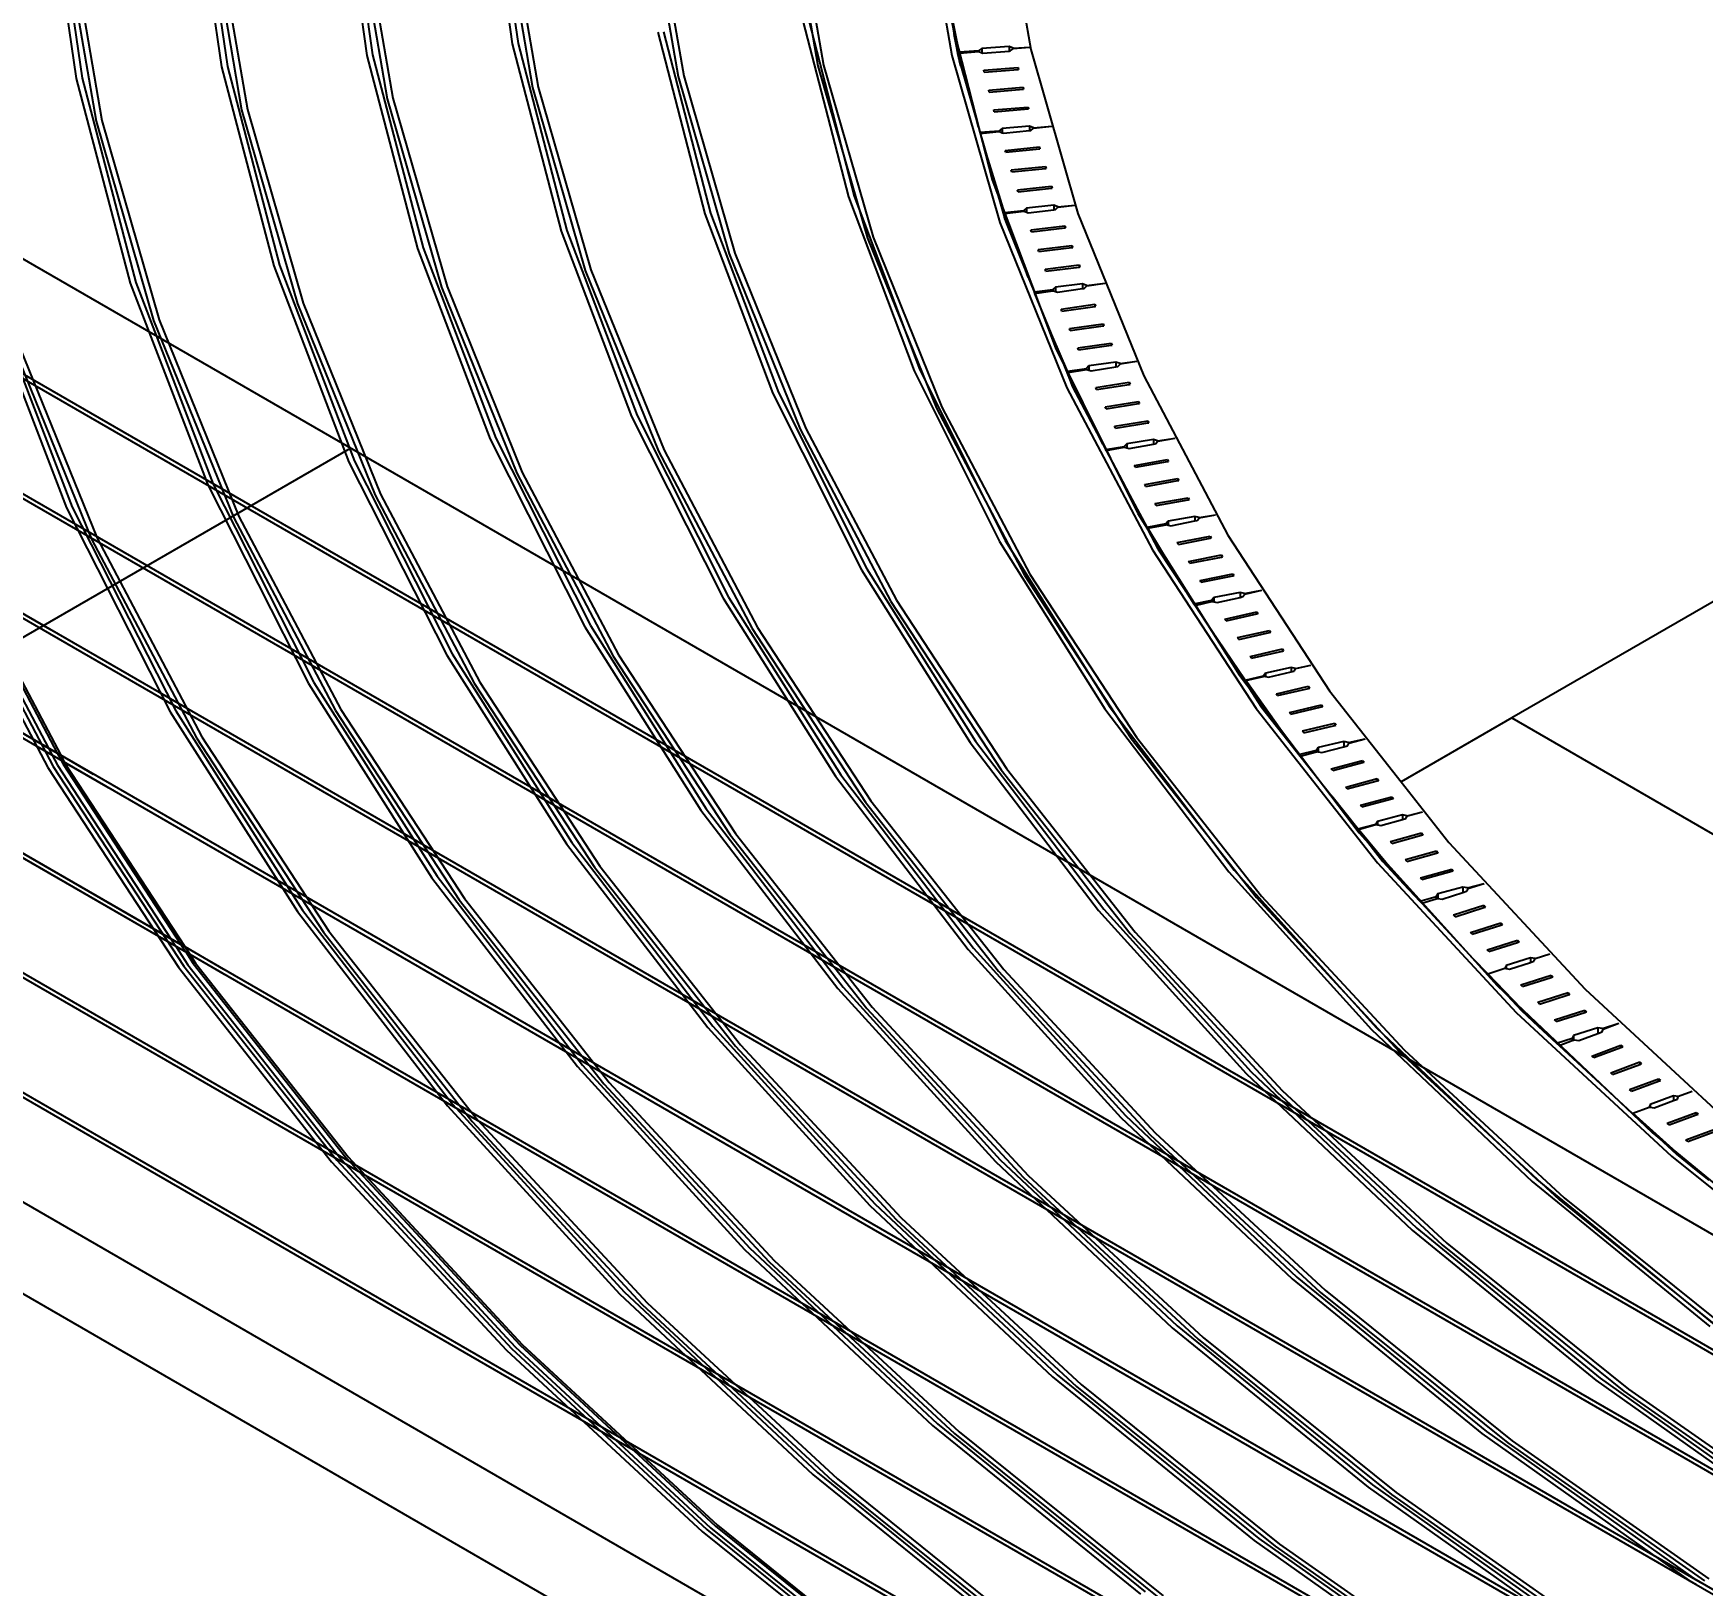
# Model space of a CAD drawing. Header units: centimetres. Extents: x -292707 to 138715, y -53922 to 66277.
# Drawn here: x 82384 to 83829, y -15966 to -14622 of the extents above; entities that cross this region are included whole.
import ezdxf
from ezdxf import colors
from ezdxf.entities.mleader import LeaderData, LeaderLine
from ezdxf.math import Vec2, Vec3

# ---------------------------------------------------------------- set-up
doc = ezdxf.new("R2010")
doc.units = ezdxf.units.CM
doc.layers.add('A-ALINE-7', color=119, linetype='Continuous')
doc.styles.add('Scale 500', font='GOTHICB.TTF', dxfattribs={"height": 175})

# ---------------------------------------------------------------- blocks, each defined once
blk = doc.blocks.new('A$Cbf84a4b9')
at = {"layer": 'A-ALINE-7'}
for p, q in [((4577.4, 6534.5), (2419.5, 5288.7)), ((1403.9, 6030.8), (1428.3, 5862.3)), ((1408.9, 6031), (1433.2, 5862.7)), ((1530.6, 6035.8), (1554.1, 5872.3)), ((1535.6, 6036), (1559.1, 5872.7)), ((1150.5, 6020.7), (1176.6, 5842.2)), ((1155.5, 6020.9), (1181.6, 5842.6)), ((1277.2, 6025.7), (1302.4, 5852.3)), ((1282.2, 6025.9), (1307.4, 5852.7)), ((1670.9, 5999.2), (1697.6, 5844.1)), ((1675.9, 5999.4), (1702.6, 5844.5)), ((1792.7, 6003.8), (1818.6, 5853.4)), ((1797.7, 6004), (1823.6, 5853.8)), ((1909.5, 6008.3), (1934.7, 5862.3)), ((1978.3, 6011), (2003, 5867.5)), ((1290.6, 5984.6), (1319.7, 5815.2)), ((1295.6, 5984.8), (1324.7, 5815.6)), ((1417.4, 5989.4), (1445.7, 5824.8)), ((1422.4, 5989.6), (1450.7, 5825.2)), ((1544.2, 5994.3), (1571.7, 5834.5)), ((1549.1, 5994.5), (1576.6, 5834.9)), ((1163.8, 5979.7), (1193.8, 5805.5)), ((1168.8, 5979.9), (1198.7, 5805.9)), ((2852, 4692), (707.1, 5930.3)), ((1941.1, 5865.3), (1929.1, 5924.7)), ((1929.1, 5924.7), (1936.7, 5880.5)), ((1931.7, 5902.1), (1969.6, 5754.7)), ((1684.9, 5882.7), (1725.7, 5725.6)), ((1805.8, 5892.2), (1845.2, 5739.9)), ((1810.8, 5892.6), (1850.1, 5740.4)), ((2759.2, 4641.9), (617.3, 5878.5)), ((2762.7, 4643.9), (620.8, 5880.5)), ((1554.1, 5872.3), (1596.4, 5710.1)), ((1559.1, 5872.7), (1601.3, 5710.7)), ((1680, 5882.3), (1720.8, 5725)), ((1941.1, 5858.8), (1936.7, 5880.5)), ((1936.7, 5880.5), (1939.8, 5862.7)), ((1960.6, 5868.4), (1958, 5866.5)), ((1984.4, 5870), (1960.6, 5868.4)), ((1960.6, 5868.4), (1960.6, 5864.6)), ((1987.8, 5868.5), (1984.4, 5870)), ((1984.4, 5870), (1984.4, 5866.1)), ((1985.3, 5866.2), (1987.8, 5868.1)), ((1987.8, 5868.5), (2002.2, 5869.5)), ((1987.8, 5868.2), (2002.2, 5869.4)), ((1987.8, 5868.5), (1987.8, 5868.1)), ((1987.8, 5868.1), (1987.8, 5868.2)), ((2002.2, 5869.4), (2002.3, 5869.4)), ((1428.3, 5862.3), (1472, 5695.1)), ((1433.2, 5862.7), (1476.9, 5695.7)), ((1823.6, 5853.8), (1866.5, 5704.8)), ((1934.7, 5862.3), (1976.4, 5717.5)), ((1939.8, 5862.7), (1941.1, 5858.1)), ((1941.1, 5865.3), (1958, 5866.5)), ((1941.1, 5858.8), (1941.1, 5865.3)), ((1941.1, 5858.8), (1941.1, 5858.1)), ((1941.3, 5858.8), (1941.1, 5858.8)), ((1941.1, 5858.1), (1941.3, 5857.2)), ((1941.3, 5864.2), (1958, 5865.6)), ((1957.8, 5800.1), (1941.3, 5864.2)), ((1941.3, 5858.8), (1941.3, 5864.2)), ((1941.3, 5857.7), (1941.3, 5858.8)), ((1941.3, 5857.7), (1941.3, 5857.2)), ((1942.4, 5853.3), (1941.3, 5857.7)), ((1941.3, 5857.2), (1942.4, 5853.3)), ((1958, 5866.5), (1958, 5865.6)), ((1958, 5865.6), (1958.1, 5865.7)), ((1958.1, 5865.7), (1960.6, 5864.6)), ((1960.6, 5864.6), (1961.6, 5864.2)), ((1961.6, 5864.2), (1984.4, 5866.1)), ((1984.4, 5866.1), (1985.3, 5866.2)), ((2003, 5867.5), (2043.9, 5725.3)), ((3408.2, 5859.5), (2419.5, 5288.7)), ((1176.6, 5842.2), (1223.3, 5665.2)), ((1181.6, 5842.6), (1228.2, 5665.8)), ((1302.4, 5852.3), (1347.7, 5680.2)), ((1307.4, 5852.7), (1352.6, 5680.8)), ((1697.6, 5844.1), (1741.9, 5690.4)), ((1702.6, 5844.5), (1746.8, 5691)), ((1818.6, 5853.4), (1861.6, 5704.2)), ((1942.4, 5853.3), (1957.8, 5800.1)), ((1962.3, 5849.4), (1992, 5851.9)), ((1962.8, 5847.7), (1962.3, 5849.4)), ((1962.8, 5847.7), (1992, 5850.2)), ((1992, 5851.9), (1992.4, 5850.2)), ((1992, 5851.9), (1992, 5850.2)), ((1992, 5850.2), (1992.4, 5850.2)), ((2669.3, 4590), (527.5, 5826.6)), ((2672.9, 4592.1), (531, 5828.7)), ((1445.7, 5824.8), (1492.7, 5661.6)), ((1450.7, 5825.2), (1497.6, 5662.2)), ((1571.7, 5834.5), (1617.3, 5676)), ((1576.6, 5834.9), (1622.2, 5676.6)), ((1966.7, 5832.2), (1996.4, 5834.8)), ((1967.1, 5830.5), (1966.7, 5832.2)), ((1967.1, 5830.5), (1996.4, 5833)), ((1996.4, 5834.8), (1996.8, 5833.1)), ((1996.4, 5834.8), (1996.4, 5833)), ((1996.4, 5833), (1996.8, 5833.1)), ((1319.7, 5815.2), (1368.1, 5647.3)), ((1324.7, 5815.6), (1373, 5647.8)), ((1971.1, 5815.1), (2000.8, 5817.6)), ((1971.5, 5813.4), (1971.1, 5815.1)), ((1971.5, 5813.4), (2000.8, 5815.9)), ((2000.8, 5817.6), (2001.2, 5815.9)), ((2000.8, 5817.6), (2000.8, 5815.9)), ((2000.8, 5815.9), (2001.2, 5815.9)), ((1193.8, 5805.5), (1243.5, 5632.9)), ((1198.7, 5805.9), (1248.4, 5633.4)), ((1957.8, 5800.1), (1959, 5795.7)), ((1959, 5795.7), (1975.7, 5797.1)), ((1959.3, 5794.6), (1975.7, 5796.3)), ((1978.2, 5799.1), (1975.7, 5797.1)), ((1975.7, 5797.1), (1975.7, 5796.3)), ((1975.7, 5796.3), (1975.9, 5796.3)), ((1975.9, 5796.3), (1978.2, 5795.4)), ((2002, 5801.1), (1978.2, 5799.1)), ((1978.2, 5799.1), (1978.2, 5795.4)), ((1979.4, 5794.9), (2002, 5797.2)), ((2005.4, 5799.7), (2002, 5801.1)), ((2002, 5801.1), (2002, 5797.2)), ((2002, 5797.2), (2003, 5797.4)), ((2003, 5797.4), (2005.4, 5799.3)), ((2005.4, 5799.7), (2021.4, 5801)), ((2005.4, 5799.7), (2005.4, 5799.3)), ((2005.4, 5799.3), (2005.5, 5799.4)), ((2005.5, 5799.4), (2021.4, 5801)), ((2021.4, 5801), (2021.4, 5801)), ((1959, 5795.7), (1959.3, 5794.6)), ((1959.3, 5794.6), (1961.2, 5788)), ((1980.3, 5726.4), (1961.2, 5788)), ((1961.2, 5788), (1980.3, 5721.7)), ((1978.2, 5795.4), (1979.4, 5794.9)), ((1981, 5780.1), (2010.5, 5783.2)), ((1981.5, 5778.4), (2010.5, 5781.4)), ((2010.5, 5783.2), (2011, 5781.5)), ((2010.5, 5783.2), (2010.5, 5781.4)), ((2010.5, 5781.4), (2011, 5781.5)), ((2579.5, 4538.2), (437.7, 5774.8)), ((2583.1, 4540.2), (441.2, 5776.8)), ((1981.5, 5778.4), (1981, 5780.1)), ((1969.6, 5754.7), (2024.4, 5609.1)), ((1986.2, 5763.1), (2015.8, 5766.1)), ((1986.8, 5761.4), (1986.2, 5763.1)), ((1986.8, 5761.4), (2015.8, 5764.4)), ((2015.8, 5766.1), (2016.3, 5764.4)), ((2015.8, 5766.1), (2015.8, 5764.4)), ((2015.8, 5764.4), (2016.3, 5764.4)), ((1845.2, 5739.9), (1902, 5589.3)), ((1850.1, 5740.4), (1906.9, 5590.1)), ((1991.5, 5746), (2021, 5749.1)), ((1992, 5744.3), (1991.5, 5746)), ((1992, 5744.3), (2021, 5747.3)), ((2021, 5749.1), (2021.6, 5747.4)), ((2021, 5749.1), (2021, 5747.3)), ((2021, 5747.3), (2021.6, 5747.4)), ((351.4, 5725), (1152.5, 5262.5)), ((2493.3, 4488.4), (351.4, 5725)), ((1720.8, 5725), (1779.7, 5569.6)), ((1725.7, 5725.6), (1784.5, 5570.4)), ((1980.3, 5726.4), (1997, 5728.1)), ((1980.3, 5721.7), (1980.3, 5726.4)), ((1980.7, 5725.3), (1997, 5727.3)), ((2000.8, 5670.2), (1980.7, 5725.3)), ((1980.7, 5720.4), (1980.7, 5725.3)), ((1999.5, 5730.1), (1997, 5728.1)), ((1997, 5728.1), (1997, 5727.3)), ((1997, 5727.3), (1997.3, 5727.3)), ((1997.3, 5727.3), (1999.5, 5726.5)), ((2023.1, 5732.6), (1999.5, 5730.1)), ((1999.5, 5730.1), (1999.5, 5726.5)), ((1999.5, 5726.5), (2000.9, 5726)), ((2000.9, 5726), (2023.1, 5728.7)), ((2026.6, 5731.2), (2023.1, 5732.6)), ((2023.1, 5732.6), (2023.1, 5728.7)), ((2023.1, 5728.7), (2024.4, 5728.8)), ((2024.4, 5728.8), (2026.6, 5730.8)), ((2026.6, 5731.2), (2041.1, 5732.7)), ((2026.6, 5731.2), (2026.6, 5730.8)), ((2026.6, 5730.8), (2026.7, 5730.9)), ((2026.7, 5730.9), (2041.1, 5732.6)), ((2041.1, 5732.6), (2041.1, 5732.6)), ((2043.9, 5725.3), (2100.9, 5584.9)), ((347.9, 5722.9), (1155.6, 5256.6)), ((2489.7, 4486.3), (347.9, 5722.9)), ((1596.4, 5710.1), (1657.4, 5549.8)), ((1601.3, 5710.7), (1662.2, 5550.6)), ((1976.4, 5717.5), (2034.3, 5574.6)), ((1980.3, 5721.7), (1980.7, 5720.4)), ((1980.7, 5720.4), (1981.4, 5718.1)), ((1981.4, 5718.1), (2000.8, 5670.2)), ((2003.2, 5711.2), (2032.6, 5714.8)), ((2003.8, 5709.5), (2003.2, 5711.2)), ((2003.8, 5709.5), (2032.6, 5713)), ((2032.6, 5714.8), (2033.2, 5713.1)), ((2032.6, 5714.8), (2032.6, 5713)), ((2032.6, 5713), (2033.2, 5713.1)), ((1472, 5695.1), (1535, 5530)), ((1476.9, 5695.7), (1539.9, 5530.8)), ((1861.6, 5704.2), (1921.3, 5557)), ((1866.5, 5704.8), (1926.1, 5557.8)), ((2009.4, 5694.2), (2038.7, 5697.8)), ((2010, 5692.6), (2038.7, 5696)), ((2038.7, 5697.8), (2039.4, 5696.1)), ((2038.7, 5697.8), (2038.7, 5696)), ((2038.7, 5696), (2039.4, 5696.1)), ((1352.6, 5680.8), (1417.5, 5511)), ((1741.9, 5690.4), (1803.4, 5538.7)), ((1746.8, 5691), (1808.2, 5539.4)), ((2010, 5692.6), (2009.4, 5694.2)), ((2015.6, 5677.3), (2044.9, 5680.9)), ((2044.9, 5680.9), (2045.5, 5679.2)), ((2044.9, 5680.9), (2044.9, 5679.1)), ((258.1, 5671.1), (1262.8, 5091)), ((2399.9, 4434.5), (258.1, 5671.1)), ((261.6, 5673.1), (1258.5, 5097.6)), ((2403.5, 4436.5), (261.6, 5673.1)), ((1228.2, 5665.8), (1295.2, 5491.2)), ((1347.7, 5680.2), (1412.7, 5510.2)), ((1617.3, 5676), (1680.7, 5519.6)), ((1622.2, 5676.6), (1685.5, 5520.4)), ((2000.8, 5670.2), (2005.9, 5657.5)), ((2016.2, 5675.6), (2015.6, 5677.3)), ((2016.2, 5675.6), (2044.9, 5679.1)), ((2044.9, 5679.1), (2045.5, 5679.2)), ((1223.3, 5665.2), (1290.4, 5490.4)), ((1492.7, 5661.6), (1558, 5500.6)), ((1497.6, 5662.2), (1562.8, 5501.3)), ((2005.9, 5657.5), (2022.1, 5659.5)), ((2005.9, 5657.5), (2006.4, 5656.3)), ((2006.4, 5656.3), (2022.1, 5658.5)), ((2006.4, 5656.3), (2015.8, 5633.1)), ((2024.4, 5661.6), (2022.1, 5659.5)), ((2022.1, 5659.5), (2022.1, 5658.5)), ((2022.1, 5658.5), (2022.4, 5658.6)), ((2022.4, 5658.6), (2024.4, 5657.9)), ((2047.9, 5664.4), (2024.4, 5661.6)), ((2024.4, 5661.6), (2024.4, 5657.9)), ((2024.4, 5657.9), (2026.1, 5657.3)), ((2026.1, 5657.3), (2047.9, 5660.4)), ((2051.4, 5663.1), (2047.9, 5664.4)), ((2047.9, 5664.4), (2047.9, 5660.4)), ((2047.9, 5660.4), (2049.4, 5660.6)), ((2049.4, 5660.6), (2051.4, 5662.6)), ((2051.4, 5663.1), (2067.4, 5665)), ((2051.4, 5663.1), (2051.4, 5662.6)), ((2051.4, 5662.6), (2051.5, 5662.7)), ((2051.5, 5662.7), (2067.4, 5665)), ((2067.4, 5665), (2067.4, 5665)), ((1099, 5650.2), (1168.1, 5470.5)), ((1103.9, 5650.8), (1173, 5471.3)), ((1368.1, 5647.3), (1435.3, 5481.5)), ((1373, 5647.8), (1440.1, 5482.3)), ((2029.3, 5642.6), (2058.4, 5646.8)), ((2030, 5640.9), (2029.3, 5642.6)), ((2030, 5640.9), (2058.4, 5645)), ((2058.4, 5646.8), (2059.1, 5645.1)), ((2058.4, 5646.8), (2058.4, 5645)), ((2058.4, 5645), (2059.1, 5645.1)), ((1243.5, 5632.9), (1312.6, 5462.5)), ((1248.4, 5633.4), (1317.4, 5463.2)), ((2034.8, 5589), (2015.8, 5633.1)), ((2015.8, 5633.1), (2034.8, 5586.5)), ((2036.5, 5625.8), (2065.6, 5629.9)), ((2037.2, 5624.1), (2036.5, 5625.8)), ((2037.2, 5624.1), (2065.6, 5628.2)), ((2065.6, 5629.9), (2066.3, 5628.3)), ((2065.6, 5629.9), (2065.6, 5628.2)), ((2065.6, 5628.2), (2066.3, 5628.3)), ((2310.1, 4382.7), (168.3, 5619.3)), ((2313.7, 4384.7), (171.8, 5621.3)), ((1118.9, 5618.5), (1189.9, 5443.4)), ((1123.8, 5619.1), (1194.7, 5444.2)), ((2024.4, 5609.1), (2095.9, 5465.8)), ((2043.7, 5609), (2072.8, 5613.1)), ((2044.4, 5607.3), (2043.7, 5609)), ((2044.4, 5607.3), (2072.8, 5611.4)), ((2072.8, 5613.1), (2073.5, 5611.5)), ((2072.8, 5613.1), (2072.8, 5611.4)), ((2072.8, 5611.4), (2073.5, 5611.5)), ((2076.7, 5596.7), (2053.4, 5593.4)), ((2080.4, 5595.5), (2076.7, 5596.7)), ((2076.7, 5596.7), (2076.7, 5592.8)), ((2078.4, 5593.1), (2080.4, 5595.1)), ((2080.4, 5595.5), (2094.8, 5597.5)), ((2080.4, 5595.5), (2080.4, 5595.1)), ((2080.4, 5595.1), (2080.5, 5595.2)), ((2080.5, 5595.2), (2094.8, 5597.5)), ((2094.8, 5597.5), (2094.8, 5597.5)), ((1902, 5589.3), (1976.1, 5441.4)), ((1906.9, 5590.1), (1980.8, 5442.3)), ((2034.8, 5589), (2051.3, 5591.3)), ((2034.8, 5586.5), (2034.8, 5589)), ((2034.8, 5586.5), (2035.3, 5585.2)), ((2035.3, 5587.9), (2051.3, 5590.5)), ((2065.5, 5525.6), (2035.3, 5587.9)), ((2035.3, 5585.2), (2035.3, 5587.9)), ((2035.3, 5585.2), (2039.3, 5575.3)), ((2053.4, 5593.4), (2051.3, 5591.3)), ((2051.3, 5591.3), (2051.3, 5590.5)), ((2051.3, 5590.5), (2051.6, 5590.5)), ((2051.6, 5590.5), (2053.4, 5589.9)), ((2053.4, 5593.4), (2053.4, 5589.9)), ((2053.4, 5589.9), (2055.3, 5589.3)), ((2055.3, 5589.3), (2076.7, 5592.8)), ((2059.3, 5574.7), (2088.2, 5579.3)), ((2076.7, 5592.8), (2078.4, 5593.1)), ((2088.2, 5579.3), (2089, 5577.7)), ((2088.2, 5579.3), (2088.2, 5577.5)), ((2100.9, 5584.9), (2173.6, 5447)), ((2220.3, 4330.8), (78.5, 5567.4)), ((2223.9, 4332.8), (82, 5569.4)), ((1779.7, 5569.6), (1856.4, 5416.8)), ((1784.5, 5570.4), (1861.1, 5417.8)), ((2034.3, 5574.6), (2108.4, 5434.2)), ((2039.3, 5575.3), (2065.5, 5525.6)), ((2060.1, 5573), (2059.3, 5574.7)), ((2060.1, 5573), (2088.2, 5577.5)), ((2088.2, 5577.5), (2089, 5577.7)), ((1662.2, 5550.6), (1741.4, 5393.3)), ((1921.3, 5557), (1997.6, 5412.4)), ((1926.1, 5557.8), (2002.3, 5413.3)), ((2067.4, 5558), (2096.3, 5562.7)), ((2068.2, 5556.3), (2067.4, 5558)), ((2068.2, 5556.3), (2096.3, 5560.9)), ((2096.3, 5562.7), (2097.1, 5561)), ((2096.3, 5562.7), (2096.3, 5560.9)), ((2096.3, 5560.9), (2097.1, 5561)), ((1657.4, 5549.8), (1736.7, 5392.3)), ((1803.4, 5538.7), (1882, 5389.6)), ((1808.2, 5539.4), (1886.8, 5390.6)), ((2075.5, 5541.3), (2104.4, 5546)), ((2076.3, 5539.6), (2075.5, 5541.3)), ((2076.3, 5539.6), (2104.4, 5544.2)), ((2104.4, 5546), (2105.2, 5544.3)), ((2104.4, 5546), (2104.4, 5544.2)), ((2104.4, 5544.2), (2105.2, 5544.3)), ((0, 5522.1), (2069.7, 4327.1)), ((0, 5522.1), (2141.6, 4285.6)), ((706.9, 5114), (1414, 5522.2)), ((1535, 5530), (1617, 5367.7)), ((1539.9, 5530.8), (1621.7, 5368.7)), ((2065.5, 5525.6), (2067.8, 5521.2)), ((2067.8, 5521.2), (2084, 5523.8)), ((2068.4, 5520.2), (2084, 5523)), ((2086.1, 5525.9), (2084, 5523.8)), ((2084, 5523.8), (2084, 5523)), ((2084, 5523), (2084.4, 5523)), ((2084.4, 5523), (2086.1, 5522.5)), ((2109.2, 5529.7), (2086.1, 5525.9)), ((2086.1, 5525.9), (2086.1, 5522.5)), ((2086.1, 5522.5), (2088.2, 5521.9)), ((2088.2, 5521.9), (2109.2, 5525.7)), ((2112.9, 5528.5), (2109.2, 5529.7)), ((2109.2, 5529.7), (2109.2, 5525.7)), ((2109.2, 5525.7), (2111.1, 5526)), ((2111.1, 5526), (2112.9, 5528.1)), ((2112.9, 5528.5), (2128, 5530.9)), ((2112.9, 5528.5), (2112.9, 5528.1)), ((2112.9, 5528.1), (2113, 5528.2)), ((2113, 5528.2), (2128, 5530.9)), ((2128, 5530.9), (2128.1, 5530.9)), ((1412.7, 5510.2), (1497.3, 5343.1)), ((1417.5, 5511), (1502, 5344.1)), ((1680.7, 5519.6), (1761.7, 5366)), ((1685.5, 5520.4), (1766.5, 5366.9)), ((2067.8, 5521.2), (2068.4, 5520.2)), ((2068.4, 5520.2), (2076.3, 5505)), ((2092.9, 5507.3), (2121.5, 5512.5)), ((2093.8, 5505.7), (2092.9, 5507.3)), ((2093.8, 5505.7), (2121.5, 5510.7)), ((2121.5, 5512.5), (2122.4, 5510.8)), ((2121.5, 5512.5), (2121.5, 5510.7)), ((2121.5, 5510.7), (2122.4, 5510.8)), ((1558, 5500.6), (1641.5, 5342.3)), ((1562.8, 5501.3), (1646.2, 5343.3)), ((2103.9, 5454), (2076.3, 5505)), ((2076.3, 5505), (2103.9, 5452.7)), ((2101.8, 5490.8), (2130.5, 5496)), ((2102.7, 5489.2), (2130.5, 5494.2)), ((2130.5, 5496), (2131.4, 5494.3)), ((2130.5, 5496), (2130.5, 5494.2)), ((2130.5, 5494.2), (2131.4, 5494.3)), ((1290.4, 5490.4), (1377.6, 5318.5)), ((1295.2, 5491.2), (1382.3, 5319.5)), ((1435.3, 5481.5), (1521.2, 5318.7)), ((1440.1, 5482.3), (1525.9, 5319.6)), ((2102.7, 5489.2), (2101.8, 5490.8)), ((2110.8, 5474.3), (2139.4, 5479.4)), ((2139.4, 5479.4), (2140.3, 5477.8)), ((2139.4, 5479.4), (2139.4, 5477.6)), ((1168.1, 5470.5), (1258, 5293.9)), ((1173, 5471.3), (1262.7, 5294.8)), ((2095.9, 5465.8), (2183.7, 5325.7)), ((2111.7, 5472.6), (2110.8, 5474.3)), ((2111.7, 5472.6), (2139.4, 5477.6)), ((2139.4, 5477.6), (2140.3, 5477.8)), ((2148.8, 5462.1), (2163, 5464.6)), ((2149, 5461.8), (2163, 5464.6)), ((2163, 5464.6), (2163, 5464.6)), ((1312.6, 5462.5), (1400.9, 5295)), ((1317.4, 5463.2), (1405.6, 5296)), ((2103.9, 5454), (2120.2, 5456.9)), ((2103.9, 5452.7), (2103.9, 5454)), ((2103.9, 5452.7), (2104.5, 5451.5)), ((2104.5, 5452.9), (2120.2, 5456)), ((2137.2, 5398.4), (2104.5, 5452.9)), ((2104.5, 5451.5), (2104.5, 5452.9)), ((2104.5, 5451.5), (2113.2, 5435.1)), ((2122.1, 5459.1), (2120.2, 5456.9)), ((2120.2, 5456.9), (2120.2, 5456)), ((2120.2, 5456), (2120.6, 5456.1)), ((2120.6, 5456.1), (2122.1, 5455.7)), ((2145, 5463.2), (2122.1, 5459.1)), ((2122.1, 5459.1), (2122.1, 5455.7)), ((2122.1, 5455.7), (2124.4, 5455)), ((2124.4, 5455), (2145, 5459.2)), ((2148.8, 5462.1), (2145, 5463.2)), ((2145, 5463.2), (2145, 5459.2)), ((2145, 5459.2), (2147.1, 5459.6)), ((2147.1, 5459.6), (2148.8, 5461.6)), ((2148.8, 5462.1), (2148.8, 5461.6)), ((2148.8, 5461.6), (2149, 5461.8)), ((0, 5442.7), (2115.7, 4221.2)), ((1189.9, 5443.4), (1280.6, 5271.4)), ((1194.7, 5444.2), (1285.3, 5272.3)), ((1976.1, 5441.4), (2067.1, 5296.5)), ((1980.8, 5442.3), (2071.7, 5297.7)), ((2113.2, 5435.1), (2137.2, 5398.4)), ((2129.9, 5440.6), (2158.3, 5446.2)), ((2130.9, 5438.9), (2129.9, 5440.6)), ((2130.9, 5438.9), (2158.3, 5444.4)), ((2158.3, 5446.2), (2159.3, 5444.6)), ((2158.3, 5446.2), (2158.3, 5444.4)), ((2158.3, 5444.4), (2159.3, 5444.6)), ((2173.6, 5447), (2261.8, 5312.1)), ((1058.6, 5422.8), (1151.9, 5245.8)), ((1063.4, 5423.6), (1156.6, 5246.8)), ((2108.4, 5434.2), (2198.2, 5296.8)), ((2139.7, 5424.2), (2168.1, 5429.9)), ((2140.7, 5422.6), (2139.7, 5424.2)), ((2140.7, 5422.6), (2168.1, 5428)), ((2168.1, 5429.9), (2169.1, 5428.2)), ((2168.1, 5429.9), (2168.1, 5428)), ((2168.1, 5428), (2169.1, 5428.2)), ((1077, 5405.7), (1152.5, 5262.5)), ((1856.4, 5416.8), (1950.6, 5267.4)), ((1861.1, 5417.8), (1955.1, 5268.5)), ((1997.6, 5412.4), (2090.1, 5270.9)), ((2002.3, 5413.3), (2094.7, 5272)), ((2149.6, 5407.8), (2177.9, 5413.5)), ((2150.5, 5406.2), (2149.6, 5407.8)), ((2150.5, 5406.2), (2177.9, 5411.7)), ((2177.9, 5413.5), (2178.9, 5411.9)), ((2177.9, 5413.5), (2177.9, 5411.7)), ((2177.9, 5411.7), (2178.9, 5411.9)), ((1084.4, 5405.5), (1153.6, 5365.5)), ((1084.5, 5401.3), (1160.1, 5258.1)), ((1087.5, 5399.6), (1163.1, 5256.4)), ((1736.7, 5392.3), (1834, 5238.2)), ((1741.4, 5393.3), (1838.6, 5239.3)), ((2137.2, 5398.4), (2144.3, 5387.5)), ((2161.7, 5392.9), (2159.9, 5390.6)), ((2184.4, 5397.4), (2161.7, 5392.9)), ((2161.7, 5392.9), (2161.7, 5389.3)), ((2164.4, 5388.6), (2184.4, 5393.1)), ((2188.2, 5396.3), (2184.4, 5397.4)), ((2184.4, 5397.4), (2184.4, 5393.1)), ((2184.4, 5393.1), (2186.8, 5393.7)), ((2186.8, 5393.7), (2188.2, 5395.6)), ((2188.2, 5396.3), (2203.2, 5399.3)), ((2188.2, 5396.3), (2188.2, 5395.6)), ((2188.2, 5395.6), (2188.5, 5395.9)), ((2188.5, 5395.9), (2203.2, 5399.3)), ((2203.2, 5399.3), (2203.2, 5399.3)), ((1882, 5389.6), (1977.4, 5243.9)), ((1886.8, 5390.6), (1982, 5245)), ((2144.3, 5387.5), (2159.9, 5390.6)), ((2144.3, 5387.5), (2145.3, 5386.1)), ((2145.3, 5386.1), (2159.9, 5389.4)), ((2145.3, 5386.1), (2159.5, 5364.4)), ((2159.9, 5390.6), (2159.9, 5389.4)), ((2159.9, 5389.4), (2160.5, 5389.6)), ((2160.5, 5389.6), (2161.7, 5389.3)), ((2161.7, 5389.3), (2164.4, 5388.6)), ((2171, 5374.3), (2198.9, 5380.6)), ((2172.1, 5372.7), (2198.9, 5378.8)), ((2198.9, 5380.6), (2200, 5379)), ((2198.9, 5380.6), (2198.9, 5378.8)), ((2198.9, 5378.8), (2200, 5379)), ((1617, 5367.7), (1717.5, 5208.9)), ((1621.7, 5368.7), (1722.1, 5210.1)), ((1761.7, 5366), (1860, 5215.7)), ((1766.5, 5366.9), (1864.6, 5216.8)), ((2188.7, 5321.5), (2159.5, 5364.4)), ((2159.5, 5364.4), (2188.7, 5319.7)), ((2172.1, 5372.7), (2171, 5374.3)), ((2182, 5358.2), (2209.9, 5364.5)), ((2183.1, 5356.5), (2209.9, 5362.6)), ((2209.9, 5364.5), (2211, 5362.9)), ((2209.9, 5364.5), (2209.9, 5362.6)), ((2209.9, 5362.6), (2211, 5362.9)), ((2183.1, 5356.5), (2182, 5358.2)), ((2193, 5342), (2220.9, 5348.4)), ((2220.9, 5348.4), (2222, 5346.8)), ((2220.9, 5348.4), (2220.9, 5346.5)), ((1497.3, 5343.1), (1601, 5179.7)), ((1502, 5344.1), (1605.6, 5180.8)), ((1641.5, 5342.3), (1742.7, 5187.6)), ((1646.2, 5343.3), (1747.3, 5188.7)), ((2194.1, 5340.4), (2193, 5342)), ((2194.1, 5340.4), (2220.9, 5346.5)), ((2220.9, 5346.5), (2222, 5346.8)), ((2232.4, 5331.5), (2245.6, 5334.5)), ((2232.6, 5331.4), (2245.6, 5334.4)), ((2245.6, 5334.4), (2245.6, 5334.4)), ((1382.3, 5319.5), (1489.1, 5151.6)), ((1525.9, 5319.6), (1629.9, 5160.5)), ((2183.7, 5325.7), (2287.5, 5189.2)), ((2188.7, 5321.5), (2204.5, 5325.1)), ((2188.7, 5319.7), (2188.7, 5321.5)), ((2188.7, 5319.7), (2189.2, 5319)), ((2189.2, 5321.1), (2204.5, 5324.7)), ((2229.9, 5263.7), (2189.2, 5321.1)), ((2189.2, 5319), (2189.2, 5321.1)), ((2189.2, 5319), (2202.9, 5298)), ((2206.2, 5327.4), (2204.5, 5325.1)), ((2204.5, 5325.1), (2204.5, 5324.7)), ((2204.5, 5324.7), (2204.9, 5324.8)), ((2204.9, 5324.8), (2206.2, 5324.5)), ((2228.6, 5332.4), (2206.2, 5327.4)), ((2206.2, 5327.4), (2206.2, 5324.5)), ((2206.2, 5324.5), (2208.8, 5323.9)), ((2208.8, 5323.9), (2228.6, 5328.5)), ((2232.4, 5331.5), (2228.6, 5332.4)), ((2228.6, 5332.4), (2228.6, 5328.5)), ((2228.6, 5328.5), (2231, 5329.1)), ((2231, 5329.1), (2232.4, 5331.1)), ((2232.4, 5331.5), (2232.4, 5331.1)), ((2232.4, 5331.1), (2232.6, 5331.4)), ((1377.6, 5318.5), (1484.5, 5150.4)), ((1521.2, 5318.7), (1625.3, 5159.4)), ((2215.7, 5309.6), (2243.5, 5316.1)), ((2216.8, 5308), (2215.7, 5309.6)), ((2216.8, 5308), (2243.5, 5314.3)), ((2243.5, 5316.1), (2244.6, 5314.5)), ((2243.5, 5316.1), (2243.5, 5314.3)), ((2243.5, 5314.3), (2244.6, 5314.5)), ((2261.8, 5312.1), (2323.7, 5233.4)), ((1258, 5293.9), (1368, 5121.1)), ((1262.7, 5294.8), (1372.6, 5122.3)), ((1400.9, 5295), (1508, 5131.3)), ((1405.6, 5296), (1512.6, 5132.4)), ((2067.1, 5296.5), (2174.6, 5155.6)), ((2071.7, 5297.7), (2179.1, 5156.9)), ((2198.2, 5296.8), (2303.4, 5163.2)), ((2202.9, 5298), (2229.9, 5263.7)), ((2227.1, 5293.5), (2254.8, 5300.1)), ((2228.2, 5291.9), (2227.1, 5293.5)), ((2228.2, 5291.9), (2254.8, 5298.2)), ((2254.8, 5300.1), (2256, 5298.5)), ((2254.8, 5300.1), (2254.8, 5298.2)), ((2254.8, 5298.2), (2256, 5298.5)), ((2238.4, 5277.5), (2266.2, 5284.1)), ((2239.6, 5275.9), (2238.4, 5277.5)), ((2239.6, 5275.9), (2266.2, 5282.2)), ((2266.2, 5284.1), (2267.3, 5282.5)), ((2266.2, 5284.1), (2266.2, 5282.2)), ((2266.2, 5282.2), (2267.3, 5282.5)), ((2419.5, 5288.7), (2323.7, 5233.4)), ((2419.5, 5288.7), (6160.1, 3129.1)), ((2419.5, 5288.7), (9900.7, 969.4)), ((1152.5, 5262.5), (1160.1, 5258.1)), ((1152.5, 5262.5), (1155.6, 5256.6)), ((1280.6, 5271.4), (1390.6, 5103.1)), ((1285.3, 5272.3), (1395.3, 5104.2)), ((1950.6, 5267.4), (2061.8, 5121.9)), ((1955.1, 5268.5), (2066.2, 5123.2)), ((2090.1, 5270.9), (2198.4, 5133.2)), ((2094.7, 5272), (2202.9, 5134.5)), ((2229.9, 5263.7), (2235.1, 5257.1)), ((2252, 5263), (2250.4, 5260.7)), ((2274.2, 5268.2), (2252, 5263)), ((2252, 5263), (2252, 5259.4)), ((2255.2, 5258.7), (2274.2, 5263.8)), ((2278.1, 5267.3), (2274.2, 5268.2)), ((2274.2, 5268.2), (2274.2, 5263.8)), ((2274.2, 5263.8), (2277, 5264.6)), ((2277, 5264.6), (2278.1, 5266.4)), ((2278.1, 5267.3), (2292.5, 5270.7)), ((2278.1, 5267.3), (2278.1, 5266.4)), ((2278.1, 5266.4), (2278.4, 5266.9)), ((2278.4, 5266.9), (2292.5, 5270.6)), ((2292.5, 5270.6), (2292.5, 5270.6)), ((1155.6, 5256.6), (1163.2, 5252.3)), ((1155.6, 5256.6), (1160.3, 5247.7)), ((1156.6, 5246.8), (1269.7, 5073.9)), ((1160.1, 5258.1), (1163.1, 5256.4)), ((1160.1, 5258.1), (1163.2, 5252.3)), ((1160.3, 5247.7), (1258.5, 5097.6)), ((1163.1, 5256.4), (1166.2, 5250.5)), ((1163.1, 5256.4), (1191.3, 5240.1)), ((1163.2, 5252.3), (1166.2, 5250.5)), ((1163.2, 5252.3), (1165.1, 5248.6)), ((1165.1, 5248.6), (1267.1, 5092.6)), ((1166.2, 5250.5), (1167, 5249)), ((1166.2, 5250.5), (1204.1, 5228.6)), ((1167, 5249), (1270.5, 5090.7)), ((2235.1, 5257.1), (2250.4, 5260.7)), ((2235.1, 5257.1), (2236.3, 5255.6)), ((2236.3, 5255.6), (2250.4, 5259.3)), ((2236.3, 5255.6), (2263.6, 5220.9)), ((2250.4, 5260.7), (2250.4, 5259.3)), ((2250.4, 5259.3), (2251.2, 5259.6)), ((2251.2, 5259.6), (2252, 5259.4)), ((2252, 5259.4), (2255.2, 5258.7)), ((2263.2, 5244.6), (2290.4, 5251.9)), ((2264.5, 5243.1), (2290.4, 5250)), ((2290.4, 5251.9), (2291.7, 5250.4)), ((2290.4, 5251.9), (2290.4, 5250)), ((2290.4, 5250), (2291.7, 5250.4)), ((1151.9, 5245.8), (1265.1, 5072.8)), ((1834, 5238.2), (1948.9, 5088.1)), ((1838.6, 5239.3), (1953.4, 5089.5)), ((1977.4, 5243.9), (2089, 5102)), ((1982, 5245), (2093.5, 5103.3)), ((2264.5, 5243.1), (2263.2, 5244.6)), ((2275.9, 5228.9), (2303.1, 5236.2)), ((2277.1, 5227.4), (2303.1, 5234.3)), ((2303.1, 5236.2), (2304.3, 5234.6)), ((2303.1, 5236.2), (2303.1, 5234.3)), ((2303.1, 5234.3), (2304.3, 5234.6)), ((2323.7, 5233.4), (2365.1, 5180.8)), ((2286.3, 5192.6), (2263.6, 5220.9)), ((2263.6, 5220.9), (2286.3, 5192)), ((2277.1, 5227.4), (2275.9, 5228.9)), ((2288.5, 5213.2), (2315.7, 5220.5)), ((2289.7, 5211.6), (2315.7, 5218.6)), ((2315.7, 5220.5), (2317, 5218.9)), ((2315.7, 5220.5), (2315.7, 5218.6)), ((2315.7, 5218.6), (2317, 5218.9)), ((1717.5, 5208.9), (1836.1, 5054.4)), ((1722.1, 5210.1), (1840.6, 5055.7)), ((1860, 5215.7), (1975.1, 5069.5)), ((1864.6, 5216.8), (1979.6, 5070.8)), ((2289.7, 5211.6), (2288.5, 5213.2)), ((2325, 5204.8), (2303.2, 5199)), ((2328.9, 5204), (2325, 5204.8)), ((2325, 5204.8), (2325, 5200.8)), ((2327.8, 5201.6), (2328.9, 5203.6)), ((2328.9, 5204), (2342.2, 5207.5)), ((2328.9, 5204), (2328.9, 5203.6)), ((2328.9, 5203.6), (2329.2, 5203.9)), ((2329.2, 5203.9), (2342.2, 5207.5)), ((2342.2, 5207.5), (2342.2, 5207.5)), ((2286.3, 5192.6), (2301.7, 5196.7)), ((2286.3, 5192), (2286.3, 5192.6)), ((2286.3, 5192), (2286.8, 5191.4)), ((2286.8, 5192.2), (2301.7, 5196.3)), ((2325.9, 5145.2), (2286.8, 5192.2)), ((2286.8, 5191.4), (2286.8, 5192.2)), ((2286.8, 5191.4), (2307.9, 5164.5)), ((2287.5, 5189.2), (2406.8, 5057)), ((2303.2, 5199), (2301.7, 5196.7)), ((2301.7, 5196.7), (2301.7, 5196.3)), ((2301.7, 5196.3), (2302.1, 5196.4)), ((2302.1, 5196.4), (2303.2, 5196.2)), ((2303.2, 5199), (2303.2, 5196.2)), ((2303.2, 5196.2), (2306.1, 5195.6)), ((2306.1, 5195.6), (2325, 5200.8)), ((2314.5, 5181.6), (2341.5, 5189.1)), ((2325, 5200.8), (2327.8, 5201.6)), ((2341.5, 5189.1), (2342.8, 5187.5)), ((2341.5, 5189.1), (2341.5, 5187.2)), ((1601, 5179.7), (1723.4, 5020.6)), ((1605.6, 5180.8), (1727.8, 5021.9)), ((1742.7, 5187.6), (1861.2, 5037)), ((1747.3, 5188.7), (1865.7, 5038.2)), ((2315.8, 5180), (2314.5, 5181.6)), ((2315.8, 5180), (2341.5, 5187.2)), ((2341.5, 5187.2), (2342.8, 5187.5)), ((2365.1, 5180.8), (2483.1, 5053.8)), ((1629.9, 5160.5), (1751.8, 5005.7)), ((2303.4, 5163.2), (2423.4, 5033.8)), ((2307.9, 5164.5), (2325.9, 5145.2)), ((2327.4, 5166), (2354.5, 5173.5)), ((2328.7, 5164.4), (2327.4, 5166)), ((2328.7, 5164.4), (2354.5, 5171.5)), ((2354.5, 5173.5), (2355.8, 5171.9)), ((2354.5, 5173.5), (2354.5, 5171.5)), ((2354.5, 5171.5), (2355.8, 5171.9)), ((1484.5, 5150.4), (1610.6, 4986.8)), ((1489.1, 5151.6), (1615, 4988.1)), ((1625.3, 5159.4), (1747.3, 5004.4)), ((2174.6, 5155.6), (2298.1, 5019)), ((2179.1, 5156.9), (2302.4, 5020.5)), ((2340.4, 5150.4), (2367.5, 5157.9)), ((2341.7, 5148.8), (2340.4, 5150.4)), ((2341.7, 5148.8), (2367.5, 5155.9)), ((2367.5, 5157.9), (2368.8, 5156.3)), ((2367.5, 5157.9), (2367.5, 5155.9)), ((2367.5, 5155.9), (2368.8, 5156.3)), ((2381.1, 5141.5), (2395.7, 5145.5)), ((2381.6, 5141), (2395.7, 5145.5)), ((2395.7, 5145.5), (2395.7, 5145.5)), ((1508, 5131.3), (1633.4, 4971.9)), ((1512.6, 5132.4), (1637.9, 4973.2)), ((2198.4, 5133.2), (2322.1, 5000)), ((2202.9, 5134.5), (2326.5, 5001.4)), ((2325.9, 5145.2), (2339.9, 5130)), ((2339.9, 5130), (2354.1, 5134)), ((2341.7, 5128.2), (2354.1, 5132.1)), ((2355.5, 5136.3), (2354.1, 5134)), ((2354.1, 5134), (2354.1, 5132.1)), ((2354.1, 5132.1), (2355.3, 5132.5)), ((2355.3, 5132.5), (2355.5, 5132.5)), ((2377.1, 5142.3), (2355.5, 5136.3)), ((2355.5, 5136.3), (2355.5, 5132.5)), ((2355.5, 5132.5), (2359.4, 5131.9)), ((2359.4, 5131.9), (2377.1, 5137.5)), ((2381.1, 5141.5), (2377.1, 5142.3)), ((2377.1, 5142.3), (2377.1, 5137.5)), ((2377.1, 5137.5), (2380.4, 5138.6)), ((2380.4, 5138.6), (2381.1, 5140)), ((2381.1, 5141.5), (2381.1, 5140)), ((2381.1, 5140), (2381.6, 5141)), ((1368, 5121.1), (1497.9, 4953)), ((1372.6, 5122.3), (1502.3, 4954.3)), ((2061.8, 5121.9), (2189.5, 4980.9)), ((2066.2, 5123.2), (2193.8, 4982.4)), ((2339.9, 5130), (2341.7, 5128.2)), ((2341.7, 5128.2), (2386.2, 5080.2)), ((2369.2, 5118.2), (2395.4, 5126.6)), ((2370.6, 5116.6), (2369.2, 5118.2)), ((2370.6, 5116.6), (2395.4, 5124.6)), ((2395.4, 5126.6), (2396.9, 5125)), ((2395.4, 5126.6), (2395.4, 5124.6)), ((2395.4, 5124.6), (2396.9, 5125)), ((1390.6, 5103.1), (1519.5, 4939.4)), ((1395.3, 5104.2), (1524, 4940.7)), ((2093.5, 5103.3), (2220.8, 4966.1)), ((2383.7, 5103), (2410, 5111.4)), ((2385.2, 5101.5), (2383.7, 5103)), ((2385.2, 5101.5), (2410, 5109.4)), ((2410, 5111.4), (2411.4, 5109.9)), ((2410, 5111.4), (2410, 5109.4)), ((2410, 5109.4), (2411.4, 5109.9)), ((1258.5, 5097.6), (1262.8, 5091)), ((1258.5, 5097.6), (1267.1, 5092.6)), ((1262.8, 5091), (1273.3, 5075)), ((1262.8, 5091), (1271.4, 5086.1)), ((1267.1, 5092.6), (1270.5, 5090.7)), ((1267.1, 5092.6), (1271.4, 5086.1)), ((1270.5, 5090.7), (1274.8, 5084.1)), ((1270.5, 5090.7), (1304.2, 5071.2)), ((1948.9, 5088.1), (2080.9, 4942.9)), ((1953.4, 5089.5), (2085.2, 4944.4)), ((2089, 5102), (2216.5, 4964.7)), ((2398.3, 5087.9), (2424.5, 5096.3)), ((2399.7, 5086.4), (2398.3, 5087.9)), ((2399.7, 5086.4), (2424.5, 5094.3)), ((2424.5, 5096.3), (2426, 5094.8)), ((2424.5, 5096.3), (2424.5, 5094.3)), ((2424.5, 5094.3), (2426, 5094.8)), ((1269.7, 5073.9), (1402.1, 4905.7)), ((1271.4, 5086.1), (1277.9, 5076.1)), ((1271.4, 5086.1), (1274.8, 5084.1)), ((1273.3, 5075), (1405.6, 4906.9)), ((1274.8, 5084.1), (1279.8, 5076.5)), ((1274.8, 5084.1), (1304.5, 5067)), ((1277.9, 5076.1), (1410.1, 4908.2)), ((1279.8, 5076.5), (1411.9, 4908.7)), ((2398.7, 5067.2), (2386.2, 5080.2)), ((2386.2, 5080.2), (2398.7, 5066.7)), ((2414.7, 5074.3), (2413.6, 5072)), ((2435.7, 5081), (2414.7, 5074.3)), ((2414.7, 5074.3), (2414.7, 5071.8)), ((2417.7, 5071.3), (2435.7, 5077.1)), ((2439.8, 5080.4), (2435.7, 5081)), ((2435.7, 5081), (2435.7, 5077.1)), ((2435.7, 5077.1), (2438.7, 5078)), ((2438.7, 5078), (2439.8, 5080.2)), ((2439.8, 5080.4), (2439.8, 5080.2)), ((2439.8, 5080.4), (2439.9, 5080.4)), ((2439.8, 5080.2), (2439.9, 5080.4)), ((2439.9, 5080.4), (2452.4, 5084.4)), ((1265.1, 5072.8), (1397.7, 4904.4)), ((1975.1, 5069.5), (2106.5, 4927.9)), ((1979.6, 5070.8), (2110.8, 4929.4)), ((2398.7, 5066.7), (2398.7, 5067.2)), ((2398.7, 5067.2), (2398.8, 5067.2)), ((2398.7, 5066.7), (2398.8, 5066.6)), ((2398.8, 5067.2), (2413.6, 5072)), ((2442.5, 5021.8), (2398.8, 5067.2)), ((2398.8, 5066.6), (2398.8, 5067.2)), ((2398.8, 5066.6), (2427.9, 5035.3)), ((2413.6, 5072), (2413.7, 5072)), ((2413.7, 5072), (2414.7, 5071.8)), ((2414.7, 5071.8), (2417.7, 5071.3)), ((2427.5, 5057.6), (2453.7, 5066)), ((2428.9, 5056.1), (2453.7, 5064)), ((2453.7, 5066), (2455.2, 5064.5)), ((2453.7, 5066), (2453.7, 5064)), ((2453.7, 5064), (2455.2, 5064.5)), ((1836.1, 5054.4), (1972.4, 4904.7)), ((1840.6, 5055.7), (1976.6, 4906.2)), ((2406.8, 5057), (2541, 4929.7)), ((2428.9, 5056.1), (2427.5, 5057.6)), ((2442, 5042.5), (2468.3, 5050.9)), ((2443.5, 5041), (2468.3, 5048.9)), ((2468.3, 5050.9), (2469.7, 5049.4)), ((2468.3, 5050.9), (2468.3, 5048.9)), ((2468.3, 5048.9), (2469.7, 5049.4)), ((2483.1, 5053.8), (2615.2, 4931.4)), ((1861.2, 5037), (1996.5, 4891.2)), ((1865.7, 5038.2), (2000.9, 4892.6)), ((2423.4, 5033.8), (2557.9, 4909.3)), ((2427.9, 5035.3), (2442.5, 5021.8)), ((2443.5, 5041), (2442, 5042.5)), ((2456.6, 5027.3), (2482.8, 5035.7)), ((2458.1, 5025.8), (2482.8, 5033.7)), ((2482.8, 5035.7), (2484.3, 5034.2)), ((2482.8, 5035.7), (2482.8, 5033.7)), ((2482.8, 5033.7), (2484.3, 5034.2)), ((1723.4, 5020.6), (1863.8, 4866.6)), ((1727.8, 5021.9), (1868.1, 4868.1)), ((2298.1, 5019), (2437.1, 4887.5)), ((2302.4, 5020.5), (2441.2, 4889.2)), ((2442.5, 5021.8), (2458.4, 5007.1)), ((2458.1, 5025.8), (2456.6, 5027.3)), ((2494, 5020.5), (2473, 5013.8)), ((2477.6, 5009.4), (2494, 5015.5)), ((2498.1, 5019.8), (2494, 5020.5)), ((2494, 5020.5), (2494, 5015.5)), ((2494, 5015.5), (2497.8, 5016.9)), ((2497.8, 5016.9), (2498.1, 5017.7)), ((2498.1, 5019.8), (2512.2, 5024.3)), ((2498.1, 5019.8), (2498.1, 5017.7)), ((2498.1, 5017.7), (2498.7, 5019.3)), ((2498.7, 5019.3), (2512.2, 5024.3)), ((2512.2, 5024.3), (2512.3, 5024.3)), ((1747.3, 5004.4), (1886.6, 4854.4)), ((1751.8, 5005.7), (1890.9, 4855.9)), ((2326.5, 5001.4), (2464.8, 4873.3)), ((2458.4, 5007.1), (2471.9, 5011.4)), ((2458.4, 5007.1), (2460.5, 5005.1)), ((2460.5, 5005.1), (2471.9, 5009.3)), ((2460.5, 5005.1), (2515.9, 4953.8)), ((2473, 5013.8), (2471.9, 5011.4)), ((2471.9, 5011.4), (2471.9, 5009.3)), ((2471.9, 5009.3), (2473, 5009.7)), ((2473, 5013.8), (2473, 5009.7)), ((2473, 5009.7), (2473.5, 5009.9)), ((2473.5, 5009.9), (2477.6, 5009.4)), ((2488.9, 4996), (2514.1, 5005.4)), ((2490.6, 4994.6), (2514.1, 5003.4)), ((2514.1, 5005.4), (2515.8, 5004)), ((2514.1, 5005.4), (2514.1, 5003.4)), ((2514.1, 5003.4), (2515.8, 5004)), ((1610.6, 4986.8), (1755.3, 4828.4)), ((1615, 4988.1), (1759.6, 4829.9)), ((2322.1, 5000), (2460.7, 4871.7)), ((2490.6, 4994.6), (2488.9, 4996)), ((2505.2, 4981.5), (2530.4, 4990.9)), ((2506.8, 4980), (2530.4, 4988.8)), ((2530.4, 4990.9), (2532, 4989.4)), ((2530.4, 4990.9), (2530.4, 4988.8)), ((2530.4, 4988.8), (2532, 4989.4)), ((1637.9, 4973.2), (1780.9, 4819.1)), ((2189.5, 4980.9), (2333.2, 4845.3)), ((2193.8, 4982.4), (2337.3, 4846.9)), ((2506.8, 4980), (2505.2, 4981.5)), ((2521.5, 4966.9), (2546.7, 4976.3)), ((2523.1, 4965.5), (2546.7, 4974.3)), ((2546.7, 4976.3), (2548.3, 4974.9)), ((2546.7, 4976.3), (2546.7, 4974.3)), ((2546.7, 4974.3), (2548.3, 4974.9)), ((1633.4, 4971.9), (1776.6, 4817.7)), ((2216.5, 4964.7), (2359.3, 4832.4)), ((2220.8, 4966.1), (2363.4, 4834.1)), ((2523.1, 4965.5), (2521.5, 4966.9)), ((2559.6, 4961.6), (2539.4, 4954)), ((2563.7, 4961), (2559.6, 4961.6)), ((2559.6, 4961.6), (2559.6, 4957.4)), ((2559.6, 4957.4), (2562.9, 4958.7)), ((2562.9, 4958.7), (2563.7, 4960.8)), ((2563.7, 4960.8), (2563.8, 4961.1)), ((2563.7, 4961), (2563.8, 4961.1)), ((2563.7, 4961), (2563.7, 4960.8)), ((2563.8, 4961.1), (2575.7, 4965.5)), ((1497.9, 4953), (1646.9, 4790.2)), ((1502.3, 4954.3), (1651.1, 4791.7)), ((2085.2, 4944.4), (2233.5, 4804.6)), ((2524.2, 4946.3), (2515.9, 4953.8)), ((2515.9, 4953.8), (2524.2, 4946.1)), ((2524.2, 4946.3), (2524.3, 4946.4)), ((2524.2, 4946.1), (2524.2, 4946.3)), ((2524.2, 4946.1), (2524.3, 4946)), ((2524.3, 4946.4), (2538.5, 4951.7)), ((2579.3, 4897.2), (2524.3, 4946.4)), ((2524.3, 4946), (2524.3, 4946.4)), ((2524.3, 4946), (2562.2, 4910.9)), ((2539.4, 4954), (2538.5, 4951.7)), ((2538.5, 4951.7), (2538.6, 4951.7)), ((2538.6, 4951.7), (2539.4, 4951.6)), ((2539.4, 4954), (2539.4, 4951.6)), ((2539.4, 4951.6), (2542.8, 4951.2)), ((2542.8, 4951.2), (2559.6, 4957.4)), ((2554.1, 4937.9), (2579.3, 4947.2)), ((2555.7, 4936.4), (2579.3, 4945.2)), ((2579.3, 4947.2), (2580.9, 4945.8)), ((2579.3, 4947.2), (2579.3, 4945.2)), ((2579.3, 4945.2), (2580.9, 4945.8)), ((1519.5, 4939.4), (1666.6, 4780.9)), ((1524, 4940.7), (1671, 4782.4)), ((2080.9, 4942.9), (2229.4, 4803)), ((2110.8, 4929.4), (2257.9, 4793.2)), ((2541, 4929.7), (2689.6, 4807.9)), ((2555.7, 4936.4), (2554.1, 4937.9)), ((2570.3, 4923.3), (2595.5, 4932.7)), ((2572, 4921.9), (2595.5, 4930.6)), ((2106.5, 4927.9), (2253.7, 4791.6)), ((2572, 4921.9), (2570.3, 4923.3)), ((1397.7, 4904.4), (1549.1, 4741.3)), ((1402.1, 4905.7), (1553.4, 4742.8)), ((1405.6, 4906.9), (1556.7, 4744.2)), ((1410.1, 4908.2), (1561, 4745.6)), ((1411.9, 4908.7), (1562.7, 4746.2)), ((1972.4, 4904.7), (2125.6, 4760.7)), ((1976.6, 4906.2), (2129.7, 4762.3)), ((2557.9, 4909.3), (2706.3, 4790.1)), ((2562.2, 4910.9), (2579.3, 4897.2)), ((1996.5, 4891.2), (2148.1, 4750.8)), ((2000.9, 4892.6), (2152.3, 4752.4)), ((2437.1, 4887.5), (2591, 4761.7)), ((2441.2, 4889.2), (2594.8, 4763.5)), ((2579.3, 4897.2), (2590.2, 4888.4)), ((2460.7, 4871.7), (2613.5, 4748.9)), ((2464.8, 4873.3), (2617.4, 4750.6)), ((1863.8, 4866.6), (2021.8, 4718.3)), ((1868.1, 4868.1), (2025.9, 4720)), ((1886.6, 4854.4), (2042.6, 4710)), ((1890.9, 4855.9), (2046.7, 4711.6)), ((2333.2, 4845.3), (2492.3, 4715.4)), ((2337.3, 4846.9), (2496.2, 4717.2)), ((1755.3, 4828.4), (1918.1, 4676)), ((1759.6, 4829.9), (1922.2, 4677.7)), ((2359.3, 4832.4), (2516.7, 4705.9)), ((2363.4, 4834.1), (2520.7, 4707.7)), ((1776.6, 4817.7), (1937, 4669.1)), ((1780.9, 4819.1), (1941.1, 4670.7)), ((2229.4, 4803), (2393.7, 4669.1)), ((2233.5, 4804.6), (2397.6, 4671)), ((1646.9, 4790.2), (1814.4, 4633.6)), ((1651.1, 4791.7), (1818.5, 4635.3)), ((2253.7, 4791.6), (2416, 4661.2)), ((2257.9, 4793.2), (2420, 4662.9)), ((1666.6, 4780.9), (1831.4, 4628.3)), ((1671, 4782.4), (1835.6, 4629.9)), ((2125.6, 4760.7), (2295.1, 4622.8)), ((2129.7, 4762.3), (2299, 4624.7)), ((1549.1, 4741.3), (1718.6, 4584.4)), ((1553.4, 4742.8), (1722.7, 4586)), ((1556.7, 4744.2), (1725.8, 4587.5)), ((1561, 4745.6), (1730, 4589.1)), ((1562.7, 4746.2), (1731.7, 4589.7)), ((2148.1, 4750.8), (2315.3, 4616.4)), ((2152.3, 4752.4), (2319.3, 4618.2)), ((2021.8, 4718.3), (2196.6, 4576.5)), ((2025.9, 4720), (2200.5, 4578.3)), ((2492.3, 4715.4), (2666, 4592)), ((2496.2, 4717.2), (2669.7, 4593.9)), ((2042.6, 4710), (2214.6, 4571.7)), ((2046.7, 4711.6), (2218.5, 4573.5)), ((2516.7, 4705.9), (2680.6, 4590.9)), ((2520.7, 4707.7), (2684.3, 4592.8)), ((1918.1, 4676), (2098.1, 4530.2)), ((1922.2, 4677.7), (2102, 4532)), ((1937, 4669.1), (2113.9, 4527)), ((1941.1, 4670.7), (2117.8, 4528.7)), ((2393.7, 4669.1), (2573.1, 4541.9)), ((2397.6, 4671), (2576.8, 4543.9)), ((2416, 4661.2), (2586.5, 4541.5)), ((2420, 4662.9), (2590.2, 4543.5)), ((1814.4, 4633.6), (1999.7, 4483.8)), ((1818.5, 4635.3), (2003.6, 4485.6)), ((1831.4, 4628.3), (2013.1, 4482.2)), ((1835.6, 4629.9), (2017.1, 4484)), ((2295.1, 4622.8), (2480.2, 4491.8)), ((2299, 4624.7), (2483.9, 4493.8)), ((2315.3, 4616.4), (2492.3, 4492.2)), ((2319.3, 4618.2), (2496, 4494.2)), ((1718.6, 4584.4), (1905.6, 4434.1)), ((1722.7, 4586), (1909.5, 4436)), ((1725.8, 4587.5), (1912.4, 4437.5)), ((1730, 4589.1), (1916.4, 4439.3)), ((1731.7, 4589.7), (1918, 4440)), ((2196.6, 4576.5), (2387.4, 4441.7)), ((2200.5, 4578.3), (2391.1, 4443.7)), ((2214.6, 4571.7), (2398.2, 4442.9)), ((2218.5, 4573.5), (2401.9, 4444.8)), ((2573.1, 4541.9), (8605.4, 1059.2)), ((2576.8, 4543.9), (8608.8, 1061.3))]:
    blk.add_line(p, q, dxfattribs=at)
blk = doc.blocks.new('_Closed')
at = {"color": 0, "linetype": 'ByBlock', "lineweight": -2}
for p, q in [((-1, 0.167), (0, 0)), ((-1, 0.167), (-1, -0.167)), ((0, 0), (-1, -0.167)), ((0, 0), (-1, 0))]:
    blk.add_line(p, q, dxfattribs=at)

msp = doc.modelspace()

# ---------------------------------------------------------------- block references
at = {"ltscale": 5}
msp.add_blockref('A$Cbf84a4b9', (81244.2, -20503.6), dxfattribs=at)

# ---------------------------------------------------------------- leaders
ml = msp.add_multileader_mtext('Standard', dxfattribs=at)
ml.set_content('Area Running \\PTracking\\PRabat Beton K250', color=254, style='Scale 500')
ml.set_leader_properties(color=256, linetype='ByLayer', lineweight=-1)
ml.set_arrow_properties(name='CLOSED')
ml.build(insert=Vec2(0, 0))
ml.multileader.update_dxf_attribs({"dogleg_length": 712.1, "arrow_head_size": 35})
ctx = ml.context
ctx.base_point, ctx.char_height, ctx.arrow_head_size, ctx.landing_gap_size, ctx.plane_origin = Vec3(81935.3, -16563.4), 175, 35, 35, Vec3(81830, -14921.2)
notes = []
notes.append((ctx, [(0, (1, 1, 0), (81818.8, -16563.4), (1, 0), 116.4, [(0, [(81830, -14921.2)], 0, [])])]))
ctx.mtext.insert, ctx.mtext.flow_direction = Vec3(81970.3, -16473.7), 5
for ctx, leaders in notes:
    for number, flags, end, landing, length, lines in leaders:
        leader = LeaderData()
        leader.index, (leader.has_last_leader_line, leader.has_dogleg_vector, leader.attachment_direction) = number, flags
        leader.last_leader_point, leader.dogleg_vector, leader.dogleg_length = Vec3(end), Vec3(landing), length
        for number, points, colour, breaks in lines:
            line = LeaderLine()
            line.index, line.vertices, line.color, line.breaks = number, Vec3.list(points), colors.encode_raw_color(colour), breaks
            leader.lines.append(line)
        ctx.leaders.append(leader)

doc.saveas('drawing.dxf')
